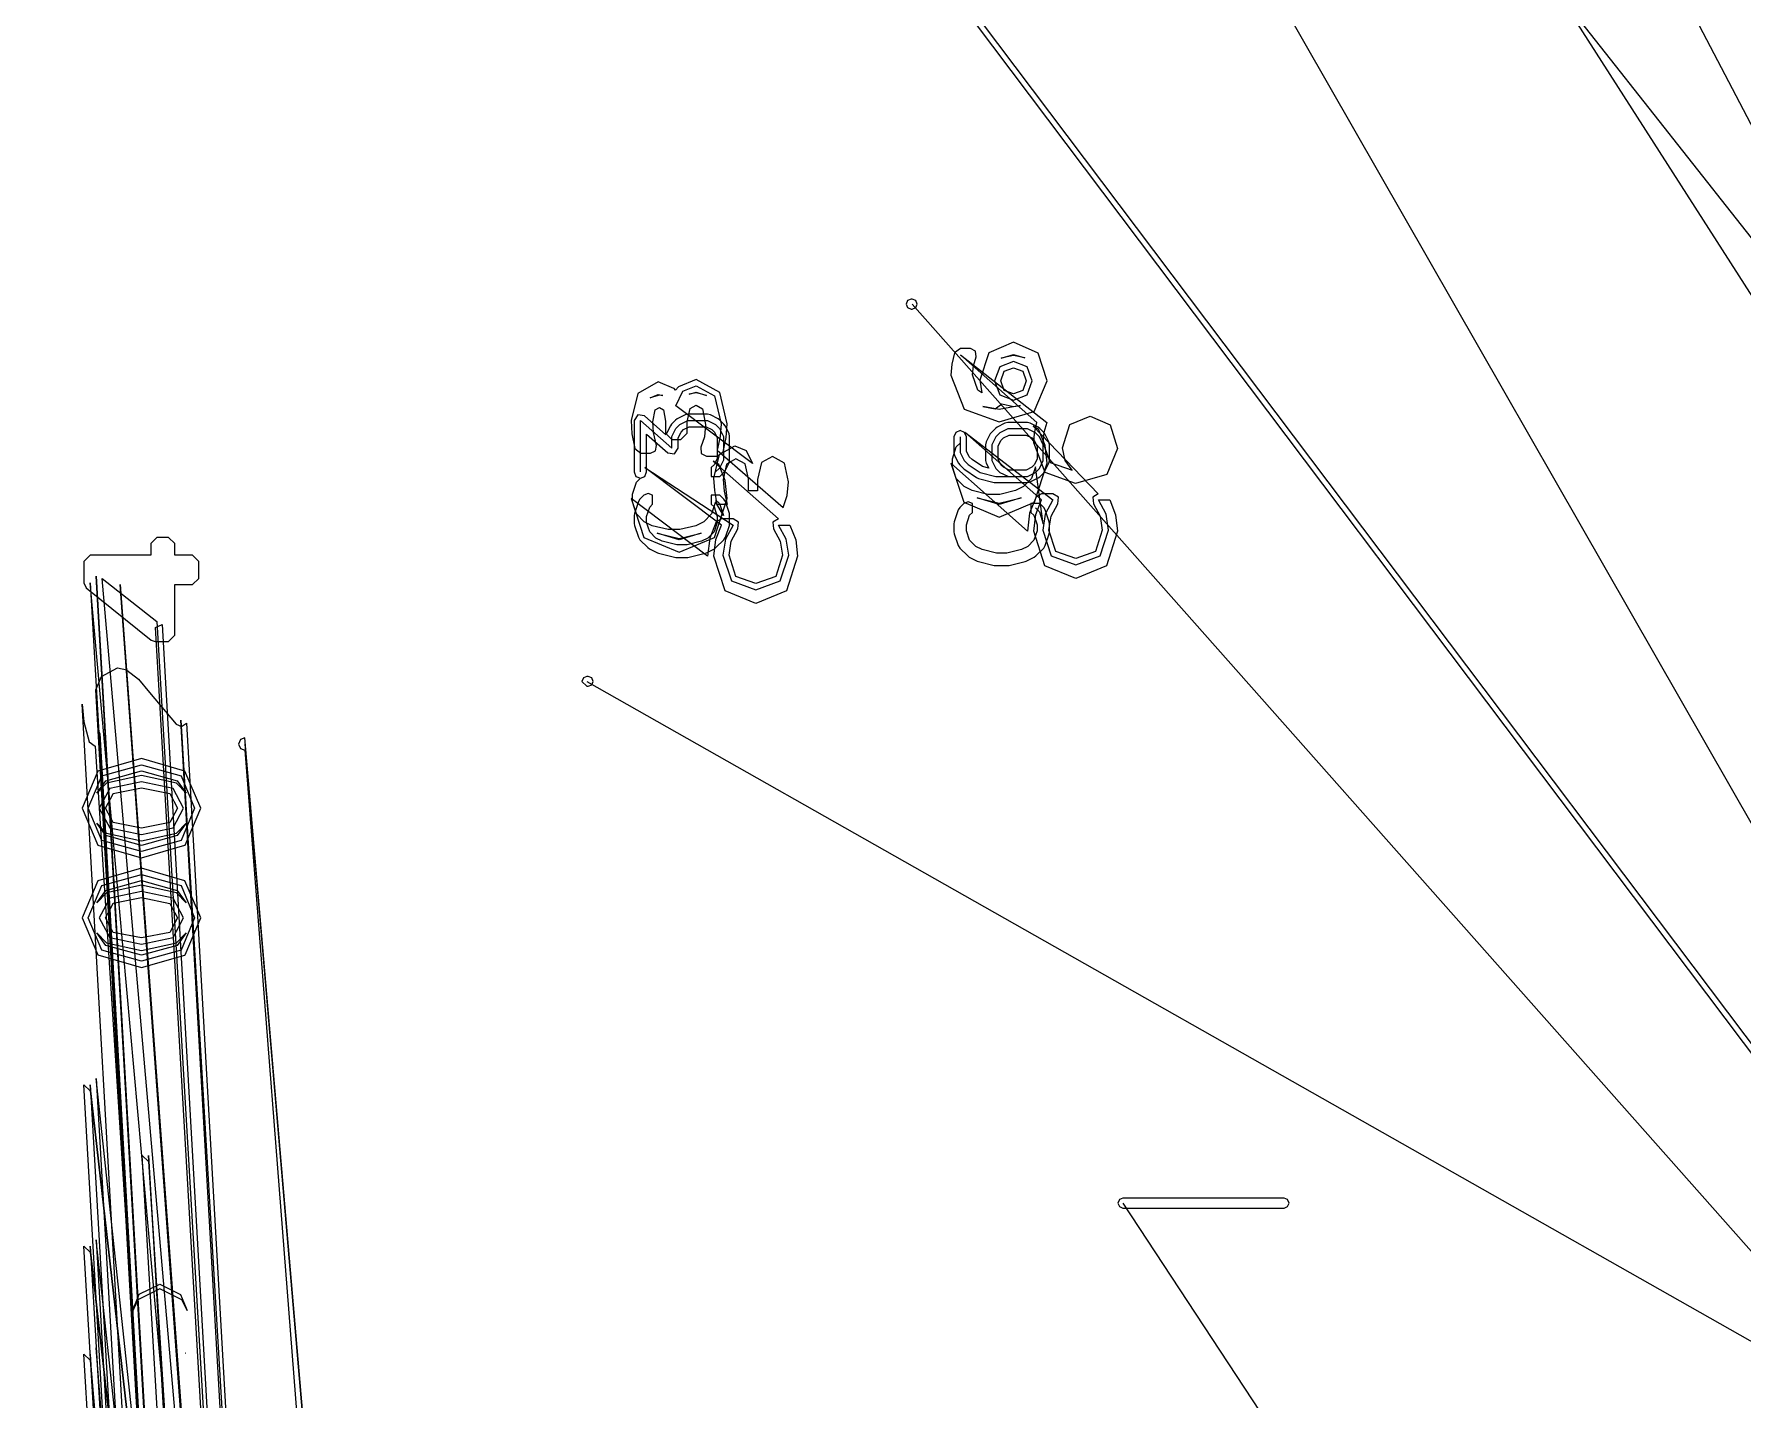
# Model space of a CAD drawing. Extents: x 0 to 334, y -361 to 120.
# Drawn here: x 77.51 to 98.07, y 21.83 to 38.27 of the extents above; entities that cross this region are included whole.
import ezdxf

# ---------------------------------------------------------------- set-up
doc = ezdxf.new("R2010")
doc.units = 0

msp = doc.modelspace()

# ---------------------------------------------------------------- linework, layer by layer
at = {"layer": 'Layer 1'}
for p, q in [((75.05, 81.3792), (138.215, -39.3749)), ((68.6, 80.4392), (134.095, -33.9949)), ((75.452423, 70.589328), (319.8, -310.813)), ((134.095, -21.5749), (66.480002, 68.19915)), ((66.480002, 68.07915), (134.095, -21.6949)), ((91.66, 44.0822), (183.61, -72.6649)), ((88.017574, 35.061626), (88, 35.0192)), ((88, 35.0192), (88.017574, 34.976774)), ((88.06, 35.0792), (88.017574, 35.061626)), ((88.017574, 34.976774), (88.06, 34.9592)), ((88.075, 35.0792), (88.06, 35.0792)), ((88.117426, 35.061626), (88.075, 35.0792)), ((88.075, 35.0192), (220.02, -113.935)), ((88.075, 34.9592), (88.117426, 34.976774)), ((88.135, 35.0192), (88.117426, 35.061626)), ((88.117426, 34.976774), (88.135, 35.0192)), ((88.06, 34.9592), (88.075, 34.9592)), ((89.293272, 34.561672), (88.995065, 34.432868)), ((89.59074, 34.428283), (89.293272, 34.561672)), ((88.582683, 34.431782), (88.55125, 34.295085)), ((88.6546, 34.4855), (88.582683, 34.431782)), ((88.774392, 34.485457), (88.6546, 34.4855)), ((88.6546, 34.410457), (89.6961, 33.5952)), ((89.576308, 33.5952), (88.6546, 34.410457)), ((88.836355, 34.452702), (88.774392, 34.485457)), ((88.812102, 34.274617), (88.844207, 34.383056)), ((88.844207, 34.383056), (88.836355, 34.452702)), ((88.995065, 34.432868), (88.887543, 34.104811)), ((89.143356, 34.368087), (89.293272, 34.411672)), ((89.293272, 34.40217), (89.143356, 34.368087)), ((89.143356, 34.368087), (89.143356, 34.368087)), ((89.293272, 34.411672), (89.429987, 34.374272)), ((89.429987, 34.374272), (89.293272, 34.40217)), ((89.699001, 34.095382), (89.59074, 34.428283)), ((88.55125, 34.295085), (88.540538, 34.162997)), ((88.540538, 34.162997), (88.540538, 34.162954)), ((88.540538, 34.162954), (88.700878, 33.754575)), ((88.801215, 34.16924), (88.812065, 34.274432)), ((88.865563, 33.983374), (88.801215, 34.16924)), ((88.812065, 34.274432), (88.812102, 34.274617)), ((89.127257, 34.264313), (89.06671, 34.095382)), ((89.293272, 34.32717), (89.127257, 34.264313)), ((89.14171, 34.095382), (89.180946, 34.211944)), ((89.180946, 34.211944), (89.181274, 34.212282)), ((89.181274, 34.212282), (89.293272, 34.25217)), ((89.459288, 34.264313), (89.293272, 34.32717)), ((89.293272, 34.25217), (89.405551, 34.211994)), ((89.405551, 34.211994), (89.405599, 34.211944)), ((89.405599, 34.211944), (89.444835, 34.095382)), ((89.519835, 34.095382), (89.459288, 34.264313)), ((89.512977, 34.316682), (89.513025, 34.316632)), ((89.513001, 34.316657), (89.512977, 34.316682)), ((89.512977, 34.316682), (89.512977, 34.316682)), ((89.513025, 34.316632), (89.513001, 34.316657)), ((84.771006, 33.943325), (84.690614, 33.616576)), ((85.017567, 34.082866), (84.771006, 33.943325)), ((84.918818, 33.89149), (85.017491, 33.932872)), ((85.017491, 33.932872), (85.073965, 33.920242)), ((85.207223, 34.005208), (85.017567, 34.082866)), ((85.207532, 34.004898), (85.207223, 34.005208)), ((85.227282, 33.982886), (85.207532, 34.004898)), ((85.261971, 34.023881), (85.227282, 33.982886)), ((85.231033, 33.793369), (85.315017, 33.970943)), ((85.472645, 34.110366), (85.261971, 34.023881)), ((85.315017, 33.970943), (85.472569, 34.035372)), ((85.390639, 33.937323), (85.472569, 33.960372)), ((85.472569, 33.952442), (85.390639, 33.937323)), ((85.390639, 33.937323), (85.390639, 33.937323)), ((85.472569, 34.035372), (85.695225, 33.915942)), ((85.472569, 33.960372), (85.597117, 33.917879)), ((85.597117, 33.917879), (85.472569, 33.952442)), ((85.757908, 33.957232), (85.472645, 34.110366)), ((85.849077, 33.576504), (85.757908, 33.957232)), ((88.912709, 33.950612), (88.865563, 33.983374)), ((88.887543, 34.104811), (88.912709, 33.950612)), ((89.06671, 34.095382), (89.127257, 33.925666)), ((89.06671, 34.095382), (89.06671, 34.095382)), ((89.181111, 33.977866), (89.14171, 34.095382)), ((89.14171, 34.095382), (89.14171, 34.095382)), ((89.293272, 33.938594), (89.181111, 33.977866)), ((89.405573, 33.978011), (89.293272, 33.938594)), ((89.444835, 34.095382), (89.405573, 33.978011)), ((89.459288, 33.925666), (89.519835, 34.095382)), ((89.543167, 33.726668), (89.699001, 34.095382)), ((85.031163, 33.924941), (84.918818, 33.89149)), ((84.918818, 33.89149), (84.918818, 33.89149)), ((84.951223, 33.602475), (84.979924, 33.745379)), ((84.979924, 33.745379), (84.980434, 33.746194)), ((84.980434, 33.746194), (85.031171, 33.774977)), ((85.073965, 33.920242), (85.031163, 33.924941)), ((85.031171, 33.774977), (85.079509, 33.748219)), ((85.079509, 33.748219), (85.106561, 33.60876)), ((86.152828, 33.100605), (85.231033, 33.793369)), ((85.3647, 33.6024), (85.400678, 33.762349)), ((85.400678, 33.762349), (85.401143, 33.763047)), ((85.401143, 33.763047), (85.472643, 33.802403)), ((85.472643, 33.802403), (85.550868, 33.759244)), ((85.550868, 33.759244), (85.551048, 33.758956)), ((85.551048, 33.758956), (85.588398, 33.571756)), ((85.695225, 33.915942), (85.774001, 33.57651)), ((88.700878, 33.754575), (89.120095, 33.601592)), ((88.923692, 33.785314), (89.074768, 33.759686)), ((89.120095, 33.751592), (88.923692, 33.785314)), ((88.923692, 33.785314), (88.923692, 33.785314)), ((89.074768, 33.759686), (89.152815, 33.817755)), ((89.377532, 33.79841), (89.120095, 33.751592)), ((89.120095, 33.601592), (89.543025, 33.726549)), ((89.127257, 33.925666), (89.293272, 33.863594)), ((89.152815, 33.817755), (89.293272, 33.788594)), ((89.293272, 33.863594), (89.459288, 33.925666)), ((89.293272, 33.788594), (89.377532, 33.79841)), ((89.543025, 33.726549), (89.543167, 33.726668)), ((84.690538, 33.616582), (84.701593, 33.457533)), ((84.690614, 33.616576), (84.690538, 33.616582)), ((84.771384, 33.686188), (84.727371, 33.6179)), ((84.727371, 33.6179), (84.7274, 32.9989)), ((84.851759, 33.674343), (84.771384, 33.686188)), ((84.802371, 32.998852), (84.8024, 33.6179)), ((84.8024, 33.6179), (85.183353, 33.284566)), ((85.111051, 33.447462), (84.851759, 33.674343)), ((84.962034, 33.474248), (84.951223, 33.602475)), ((85.106561, 33.60876), (85.1066, 33.4657)), ((85.163861, 33.556203), (85.116242, 33.460965)), ((85.17791, 33.575695), (85.163861, 33.556203)), ((85.225529, 33.623314), (85.17791, 33.575695)), ((85.1833, 33.4274), (85.230919, 33.522638)), ((85.245021, 33.637363), (85.225529, 33.623314)), ((85.230919, 33.522638), (85.278538, 33.570257)), ((85.340259, 33.684982), (85.245021, 33.637363)), ((85.278538, 33.570257), (85.373776, 33.617876)), ((85.322965, 33.508623), (85.391481, 33.542881)), ((85.3738, 33.6929), (85.340259, 33.684982)), ((85.3647, 33.4657), (85.3647, 33.6024)), ((85.373776, 33.617876), (85.6119, 33.6179)), ((85.611924, 33.692876), (85.3738, 33.6929)), ((85.391481, 33.542881), (85.5942, 33.5429)), ((85.588398, 33.571756), (85.573681, 33.422753)), ((85.5942, 33.5429), (85.662716, 33.508642)), ((85.6119, 33.6179), (85.707138, 33.570281)), ((85.645465, 33.684958), (85.611924, 33.692876)), ((85.740703, 33.637339), (85.645465, 33.684958)), ((85.707138, 33.570281), (85.754757, 33.522662)), ((85.760195, 33.62329), (85.740703, 33.637339)), ((85.754757, 33.522662), (85.802376, 33.427424)), ((85.807814, 33.575671), (85.760195, 33.62329)), ((85.774001, 33.57651), (85.761631, 33.424079)), ((85.821863, 33.556179), (85.807814, 33.575671)), ((85.869482, 33.460941), (85.821863, 33.556179)), ((85.835833, 33.412655), (85.849077, 33.576504)), ((89.075529, 33.523314), (89.02791, 33.475695)), ((89.095021, 33.537363), (89.075529, 33.523314)), ((89.190259, 33.584982), (89.095021, 33.537363)), ((89.2238, 33.5929), (89.190259, 33.584982)), ((89.461924, 33.592876), (89.2238, 33.5929)), ((89.495465, 33.584958), (89.461924, 33.592876)), ((89.590703, 33.537339), (89.495465, 33.584958)), ((89.59561, 33.5138), (89.530251, 33.552015)), ((89.530251, 33.552015), (90.3146, 32.7367)), ((89.547012, 33.467913), (89.576308, 33.5952)), ((89.610195, 33.52329), (89.590703, 33.537339)), ((89.657814, 33.475671), (89.610195, 33.52329)), ((89.6961, 33.5952), (89.660293, 33.474199)), ((89.884251, 33.289554), (89.973444, 33.568485)), ((89.973444, 33.568485), (90.21498, 33.671415)), ((90.21498, 33.671415), (90.455214, 33.564557)), ((90.455214, 33.564557), (90.545709, 33.280125)), ((84.701593, 33.457533), (84.701605, 33.457438)), ((84.701605, 33.457438), (84.734123, 33.281513)), ((84.8774, 32.9989), (84.8774, 33.4526)), ((84.8774, 33.4526), (85.133965, 33.228106)), ((84.996693, 33.318367), (84.962034, 33.474248)), ((84.984072, 33.252975), (84.996693, 33.318367)), ((85.1066, 33.4657), (85.1816, 33.3907)), ((85.116242, 33.460965), (85.111051, 33.447462)), ((85.1816, 33.3907), (85.2897, 33.3907)), ((85.183353, 33.284566), (85.1833, 33.4274)), ((85.2583, 33.4097), (85.292558, 33.478216)), ((85.258353, 33.284549), (85.2583, 33.4097)), ((85.2897, 33.3907), (85.3647, 33.4657)), ((85.292558, 33.478216), (85.322965, 33.508623)), ((85.5736, 33.4228), (85.531338, 33.295652)), ((85.573681, 33.422753), (85.5736, 33.4228)), ((85.662716, 33.508642), (85.693123, 33.478235)), ((85.693123, 33.478235), (85.727381, 33.409719)), ((85.761631, 33.424079), (85.725824, 33.263006)), ((85.727381, 33.409719), (85.7274, 33.1594)), ((85.755692, 33.209821), (85.939286, 33.315108)), ((85.797947, 33.242162), (85.835833, 33.412655)), ((85.802376, 33.427424), (85.8024, 33.1417)), ((85.8774, 33.4274), (85.869482, 33.460941)), ((85.8774, 33.141695), (85.8774, 33.4274)), ((85.939286, 33.315108), (86.076005, 33.259321)), ((88.599367, 33.475733), (88.5774, 33.4227)), ((88.5774, 33.4227), (88.5774, 33.2322)), ((88.6524, 33.4977), (88.599367, 33.475733)), ((88.60512, 33.300057), (88.652739, 33.347676)), ((88.652371, 33.422662), (88.6524, 33.2322)), ((88.705433, 33.475733), (88.6524, 33.4977)), ((88.7274, 33.4227), (88.705433, 33.475733)), ((88.707986, 33.477015), (89.7684, 32.6617)), ((89.629735, 32.6617), (88.707986, 33.477015)), ((88.727347, 33.249943), (88.7274, 33.4227)), ((88.958324, 33.327424), (88.9583, 33.137)), ((88.966242, 33.360965), (88.958324, 33.327424)), ((89.013861, 33.456203), (88.966242, 33.360965)), ((89.02791, 33.475695), (89.013861, 33.456203)), ((89.033324, 33.327424), (89.0333, 33.137)), ((89.080943, 33.422662), (89.033324, 33.327424)), ((89.128562, 33.470281), (89.080943, 33.422662)), ((89.1083, 33.3097), (89.142558, 33.378216)), ((89.2238, 33.5179), (89.128562, 33.470281)), ((89.142558, 33.378216), (89.172965, 33.408623)), ((89.172965, 33.408623), (89.241505, 33.4429)), ((89.461924, 33.517876), (89.2238, 33.5179)), ((89.241505, 33.4429), (89.4442, 33.4429)), ((89.4442, 33.4429), (89.512716, 33.408642)), ((89.557162, 33.470257), (89.461924, 33.517876)), ((89.512716, 33.408642), (89.543123, 33.378235)), ((89.537246, 33.347697), (89.547012, 33.467913)), ((89.674616, 32.993336), (89.537246, 33.347697)), ((89.543123, 33.378235), (89.577381, 33.309719)), ((89.604781, 33.422638), (89.557162, 33.470257)), ((89.673295, 33.318535), (89.59561, 33.5138)), ((89.6524, 33.3274), (89.604781, 33.422638)), ((89.660293, 33.474199), (89.647923, 33.353983)), ((89.647923, 33.353983), (89.735814, 33.113552)), ((89.652376, 33.136976), (89.6524, 33.3274)), ((89.671863, 33.456179), (89.657814, 33.475671)), ((89.719482, 33.360941), (89.671863, 33.456179)), ((89.699001, 33.103797), (89.673295, 33.318535)), ((89.7274, 33.3274), (89.719482, 33.360941)), ((89.727376, 33.136976), (89.7274, 33.3274)), ((84.734123, 33.281513), (84.807205, 33.223364)), ((84.807205, 33.223364), (84.9244, 33.2234)), ((84.9244, 33.2234), (84.984072, 33.252975)), ((85.133965, 33.228106), (85.21434, 33.216261)), ((85.21434, 33.216261), (85.258353, 33.284549)), ((85.531338, 33.295652), (85.535337, 33.223161)), ((85.535337, 33.223161), (85.598864, 33.188014)), ((85.598864, 33.188014), (85.7259, 33.188)), ((85.74561, 33.090002), (85.680251, 33.128217)), ((85.680251, 33.128217), (86.4646, 32.4355)), ((85.687333, 32.923818), (85.755692, 33.209821)), ((85.7274, 33.1594), (85.693142, 33.090884)), ((85.725824, 33.263006), (86.5206, 32.5703)), ((85.7259, 33.188), (85.797947, 33.242162)), ((85.8024, 33.1417), (85.754781, 33.046462)), ((85.95291, 33.157217), (85.838327, 33.092788)), ((85.869482, 33.108154), (85.8774, 33.141695)), ((86.064889, 33.095145), (85.95291, 33.157217)), ((86.076005, 33.259321), (86.152828, 33.100605)), ((86.260183, 33.111663), (86.211355, 32.909733)), ((86.394298, 33.184736), (86.260183, 33.111663)), ((86.536225, 33.106163), (86.394298, 33.184736)), ((88.5575, 33.1572), (88.60512, 33.300057)), ((88.557528, 33.061934), (88.5575, 33.1572)), ((88.5774, 33.2322), (88.585318, 33.198658)), ((88.585318, 33.198658), (88.632938, 33.10342)), ((88.6524, 33.2322), (88.70002, 33.136962)), ((88.70002, 33.136962), (88.747639, 33.089343)), ((88.761606, 33.181427), (88.727347, 33.249943)), ((88.795368, 33.147665), (88.761606, 33.181427)), ((88.921236, 33.063753), (88.795368, 33.147665)), ((88.9583, 33.137), (88.966218, 33.103459)), ((89.0333, 33.137), (89.080919, 33.041762)), ((89.108319, 33.154681), (89.1083, 33.3097)), ((89.142577, 33.086165), (89.108319, 33.154681)), ((89.5774, 33.1547), (89.543142, 33.086184)), ((89.577381, 33.309719), (89.5774, 33.1547)), ((89.604757, 33.041738), (89.652376, 33.136976)), ((89.719458, 33.103435), (89.727376, 33.136976)), ((89.735814, 33.113552), (90.001439, 33.019265)), ((89.91485, 33.135552), (89.884251, 33.289554)), ((90.001439, 33.019265), (89.91485, 33.135552)), ((90.545709, 33.280125), (90.416803, 32.968979)), ((84.7274, 32.9989), (84.749367, 32.945867)), ((84.749367, 32.945867), (84.8024, 32.9239)), ((84.75512, 32.876257), (84.802739, 32.923876)), ((84.8024, 32.9239), (84.855433, 32.945867)), ((84.855433, 32.945867), (84.8774, 32.9989)), ((84.857986, 33.053217), (85.9184, 32.3605)), ((85.779735, 32.3605), (84.857986, 33.053217)), ((85.693142, 33.090884), (85.654129, 33.051871)), ((85.654129, 33.051871), (85.654129, 32.945805)), ((85.654129, 32.945805), (85.760195, 32.945805)), ((85.69775, 32.77453), (85.687333, 32.923818)), ((85.754781, 33.046462), (85.707162, 32.998843)), ((85.823295, 32.894737), (85.74561, 33.090002)), ((85.760195, 32.945805), (85.807814, 32.993424)), ((85.838327, 33.092788), (85.797962, 32.909715)), ((85.797962, 32.909715), (85.809681, 32.769856)), ((85.807814, 32.993424), (85.821863, 33.012916)), ((85.821863, 33.012916), (85.869482, 33.108154)), ((86.1033, 32.916), (86.064889, 33.095145)), ((86.1033, 32.773), (86.1033, 32.916)), ((86.211355, 32.909733), (86.2114, 32.773)), ((86.585053, 32.879089), (86.536225, 33.106163)), ((88.540538, 33.103797), (88.694695, 32.634624)), ((89.462252, 32.288482), (88.540538, 33.103797)), ((88.605148, 32.919076), (88.557528, 33.061934)), ((88.700386, 32.823838), (88.605148, 32.919076)), ((88.632938, 33.10342), (88.646987, 33.083929)), ((88.646987, 33.083929), (88.694606, 33.03631)), ((88.694606, 33.03631), (88.706036, 33.026939)), ((88.706036, 33.026939), (88.848893, 32.931701)), ((88.747639, 33.089343), (88.890496, 32.994105)), ((88.848893, 32.931701), (88.872306, 32.921344)), ((88.872306, 32.921344), (89.062782, 32.873725)), ((88.890496, 32.994105), (89.080972, 32.946486)), ((88.995333, 33.045229), (88.921236, 33.063753)), ((88.966218, 33.103459), (88.995333, 33.045229)), ((89.080919, 33.041762), (89.128538, 32.994143)), ((89.080972, 32.946486), (89.4619, 32.9465)), ((89.128538, 32.994143), (89.223776, 32.946524)), ((89.172984, 33.055758), (89.142577, 33.086165)), ((89.2415, 33.0215), (89.172984, 33.055758)), ((89.444219, 33.021519), (89.2415, 33.0215)), ((89.509881, 32.919142), (89.414643, 32.823904)), ((89.512735, 33.055777), (89.444219, 33.021519)), ((89.4619, 32.9465), (89.557138, 32.994119)), ((89.495441, 32.879418), (89.590679, 32.927037)), ((89.5575, 33.062), (89.509881, 32.919142)), ((89.543142, 33.086184), (89.512735, 33.055777)), ((89.545551, 32.634687), (89.699001, 33.103797)), ((89.557138, 32.994119), (89.604757, 33.041738)), ((89.652347, 32.375096), (89.5575, 33.062)), ((89.590679, 32.927037), (89.610171, 32.941086)), ((89.610171, 32.941086), (89.65779, 32.988705)), ((89.65779, 32.988705), (89.671839, 33.008197)), ((89.671839, 33.008197), (89.719458, 33.103435)), ((90.041803, 32.861335), (89.674616, 32.993336)), ((90.416803, 32.968979), (90.041803, 32.861335)), ((84.7075, 32.7334), (84.75512, 32.876257)), ((84.707528, 32.638134), (84.7075, 32.7334)), ((84.844606, 32.718543), (84.796987, 32.670924)), ((84.897254, 32.740509), (84.844606, 32.718543)), ((84.950672, 32.71858), (84.897254, 32.740546)), ((84.897254, 32.740546), (84.897254, 32.740509)), ((84.950672, 32.612514), (84.950672, 32.71858)), ((85.760195, 32.718609), (85.654129, 32.718609)), ((85.654129, 32.718609), (85.654129, 32.612543)), ((85.729, 32.6056), (85.69775, 32.77453)), ((85.807814, 32.67099), (85.760195, 32.718609)), ((85.809681, 32.769856), (85.846139, 32.60564)), ((85.849001, 32.679999), (85.823295, 32.894737)), ((86.2114, 32.773), (86.1033, 32.773)), ((86.5206, 32.5703), (86.568777, 32.714873)), ((86.568777, 32.714873), (86.585053, 32.879089)), ((88.795624, 32.776219), (88.700386, 32.823838)), ((88.771461, 32.753553), (88.771537, 32.753474)), ((88.771626, 32.75338), (88.771461, 32.753553)), ((88.771537, 32.753474), (88.771626, 32.75338)), ((88.9861, 32.7286), (88.795624, 32.776219)), ((89.128929, 32.728666), (88.9861, 32.7286)), ((89.062782, 32.873725), (89.080972, 32.871486)), ((89.080972, 32.871486), (89.4619, 32.8715)), ((89.319405, 32.776285), (89.128929, 32.728666)), ((89.414643, 32.823904), (89.319405, 32.776285)), ((89.4619, 32.8715), (89.495441, 32.879418)), ((89.564421, 32.698627), (89.487898, 32.504554)), ((89.6297, 32.7367), (89.564421, 32.698627)), ((89.768377, 32.7367), (89.6297, 32.7367)), ((89.835679, 32.694775), (89.768377, 32.7367)), ((90.3146, 32.7367), (90.247298, 32.694775)), ((84.690538, 32.679999), (84.844695, 32.210826)), ((85.612252, 31.987282), (84.690538, 32.679999)), ((84.755148, 32.495276), (84.707528, 32.638134)), ((84.731249, 32.498752), (84.7274, 32.475034)), ((84.778869, 32.641609), (84.731249, 32.498752)), ((84.850386, 32.400038), (84.755148, 32.495276)), ((84.796987, 32.670924), (84.778869, 32.641609)), ((84.8774, 32.4629), (84.915572, 32.577414)), ((84.915572, 32.577414), (84.950672, 32.612514)), ((85.659881, 32.495342), (85.564643, 32.400104)), ((85.654129, 32.612543), (85.689229, 32.577443)), ((85.7075, 32.6382), (85.659881, 32.495342)), ((85.689229, 32.577443), (85.7274, 32.462929)), ((85.695551, 32.210889), (85.849001, 32.679999)), ((85.707162, 32.66551), (85.754781, 32.617891)), ((85.8024, 32.475034), (85.7075, 32.6382)), ((85.846139, 32.60564), (85.729, 32.6056)), ((85.754781, 32.617891), (85.8024, 32.475034)), ((85.825932, 32.641674), (85.807814, 32.67099)), ((85.873551, 32.498817), (85.825932, 32.641674)), ((85.8774, 32.4751), (85.873551, 32.498817)), ((88.628816, 32.541671), (88.581196, 32.398814)), ((88.646934, 32.570986), (88.628816, 32.541671)), ((88.694553, 32.618605), (88.646934, 32.570986)), ((88.747201, 32.640571), (88.694553, 32.618605)), ((88.694695, 32.634624), (89.120095, 32.456005)), ((88.747254, 32.640546), (88.747201, 32.640571)), ((88.800672, 32.61858), (88.747254, 32.640546)), ((88.765572, 32.477414), (88.800672, 32.512514)), ((88.800672, 32.512514), (88.800672, 32.61858)), ((88.856033, 32.686959), (89.120095, 32.623364)), ((89.120095, 32.606005), (88.856033, 32.686959)), ((88.856033, 32.686959), (88.856033, 32.686959)), ((89.120095, 32.623364), (89.38412, 32.687098)), ((89.38412, 32.687098), (89.120095, 32.606005)), ((89.120095, 32.456005), (89.545433, 32.634553)), ((89.487898, 32.504554), (89.462252, 32.288482)), ((89.610195, 32.618609), (89.504129, 32.618609)), ((89.504129, 32.618609), (89.504129, 32.512543)), ((89.504129, 32.512543), (89.539229, 32.477443)), ((89.545433, 32.634553), (89.545551, 32.634687)), ((89.557109, 32.565572), (89.604728, 32.517953)), ((89.560724, 32.486484), (89.629735, 32.6617)), ((89.604728, 32.517953), (89.652347, 32.375096)), ((89.657814, 32.57099), (89.610195, 32.618609)), ((89.675932, 32.541674), (89.657814, 32.57099)), ((89.723551, 32.398817), (89.675932, 32.541674)), ((89.7684, 32.6617), (89.675952, 32.490413)), ((89.747029, 32.466543), (89.827752, 32.615879)), ((89.827752, 32.615879), (89.835679, 32.694775)), ((90.247298, 32.694775), (90.255225, 32.615879)), ((90.255225, 32.615879), (90.335948, 32.466543)), ((90.407071, 32.490413), (90.314623, 32.6617)), ((90.314623, 32.6617), (90.452, 32.6617)), ((90.452, 32.6617), (90.522313, 32.484912)), ((84.7274, 32.475034), (84.7274, 32.3798)), ((84.7274, 32.3798), (84.731249, 32.356083)), ((84.731249, 32.356083), (84.778869, 32.213225)), ((84.945624, 32.352419), (84.850386, 32.400038)), ((84.877395, 32.392005), (84.8774, 32.4629)), ((84.915567, 32.27749), (84.877395, 32.392005)), ((84.921461, 32.329755), (84.921537, 32.329676)), ((84.921626, 32.329582), (84.921461, 32.329755)), ((84.921537, 32.329676), (84.921626, 32.329582)), ((85.1361, 32.3048), (84.945624, 32.352419)), ((85.278929, 32.304866), (85.1361, 32.3048)), ((85.469405, 32.352485), (85.278929, 32.304866)), ((85.564643, 32.400104), (85.469405, 32.352485)), ((85.714421, 32.397427), (85.637898, 32.203354)), ((85.7274, 32.392), (85.689229, 32.277485)), ((85.710724, 32.185284), (85.779735, 32.3605)), ((85.7797, 32.4355), (85.714421, 32.397427)), ((85.7274, 32.462929), (85.7274, 32.392)), ((85.918377, 32.4355), (85.7797, 32.4355)), ((85.825903, 32.213259), (85.873522, 32.356117)), ((85.9184, 32.3605), (85.825952, 32.189213)), ((85.873522, 32.356117), (85.877371, 32.379834)), ((85.877371, 32.379834), (85.8774, 32.4751)), ((85.897029, 32.165343), (85.977752, 32.314679)), ((85.985679, 32.393575), (85.918377, 32.4355)), ((85.977752, 32.314679), (85.985679, 32.393575)), ((86.4646, 32.4355), (86.397298, 32.393575)), ((86.397298, 32.393575), (86.405225, 32.314679)), ((86.405225, 32.314679), (86.485948, 32.165343)), ((86.557071, 32.189213), (86.464623, 32.3605)), ((86.464623, 32.3605), (86.602, 32.3605)), ((86.602, 32.3605), (86.672313, 32.183712)), ((88.581196, 32.398814), (88.577347, 32.375096)), ((88.577347, 32.375096), (88.5774, 32.2798)), ((88.727395, 32.292005), (88.7274, 32.3629)), ((88.765567, 32.17749), (88.727395, 32.292005)), ((88.7274, 32.3629), (88.765572, 32.477414)), ((89.537287, 32.288482), (89.560724, 32.486484)), ((89.672704, 31.868906), (89.537287, 32.288482)), ((89.539229, 32.477443), (89.5774, 32.362929)), ((89.5774, 32.292), (89.539229, 32.177485)), ((89.5774, 32.362929), (89.5774, 32.292)), ((89.675952, 32.490413), (89.645353, 32.29791)), ((89.645353, 32.29791), (89.747566, 31.989907)), ((89.72033, 32.29791), (89.746966, 32.466357)), ((89.801741, 32.041749), (89.72033, 32.29791)), ((89.7274, 32.3751), (89.723551, 32.398817)), ((89.727371, 32.279834), (89.7274, 32.3751)), ((89.746966, 32.466357), (89.747029, 32.466543)), ((90.362647, 32.29791), (90.281804, 32.041662)), ((90.335948, 32.466543), (90.336011, 32.466357)), ((90.336011, 32.466357), (90.362647, 32.29791)), ((90.336108, 31.989907), (90.43767, 32.29791)), ((90.43767, 32.29791), (90.407071, 32.490413)), ((90.54575, 32.288482), (90.410985, 31.868906)), ((90.522313, 32.484912), (90.54575, 32.288482)), ((78.9844, 32.2122), (78.9094, 32.1372)), ((78.9094, 32.1372), (78.9094, 31.9964)), ((79.1233, 32.2122), (78.9844, 32.2122)), ((79.1983, 32.1372), (79.1233, 32.2122)), ((79.1983, 31.9964), (79.1983, 32.1372)), ((84.778869, 32.213225), (84.796987, 32.183909)), ((84.796987, 32.183909), (84.892225, 32.088671)), ((84.844695, 32.210826), (85.270095, 32.032207)), ((84.892225, 32.088671), (84.911717, 32.074622)), ((84.98968, 32.203377), (84.915567, 32.27749)), ((85.066668, 32.164883), (84.98968, 32.203377)), ((85.006033, 32.263161), (85.270095, 32.199566)), ((85.270095, 32.182207), (85.006033, 32.263161)), ((85.006033, 32.263161), (85.006033, 32.263161)), ((85.2402, 32.1215), (85.066668, 32.164883)), ((85.364596, 32.121495), (85.2402, 32.1215)), ((85.270095, 32.199566), (85.53412, 32.2633)), ((85.53412, 32.2633), (85.270095, 32.182207)), ((85.270095, 32.032207), (85.695433, 32.210755)), ((85.538128, 32.164878), (85.364596, 32.121495)), ((85.615116, 32.203372), (85.538128, 32.164878)), ((85.637898, 32.203354), (85.612252, 31.987282)), ((85.689229, 32.277485), (85.615116, 32.203372)), ((85.687287, 31.987282), (85.710724, 32.185284)), ((85.693055, 32.074656), (85.712547, 32.088705)), ((85.695433, 32.210755), (85.695551, 32.210889)), ((85.712547, 32.088705), (85.807785, 32.183943)), ((85.825952, 32.189213), (85.795353, 31.99671)), ((85.807785, 32.183943), (85.825903, 32.213259)), ((85.87033, 31.99671), (85.896966, 32.165157)), ((85.896966, 32.165157), (85.897029, 32.165343)), ((86.485948, 32.165343), (86.486011, 32.165157)), ((86.486011, 32.165157), (86.512647, 31.99671)), ((86.58767, 31.99671), (86.557071, 32.189213)), ((86.672313, 32.183712), (86.69575, 31.987282)), ((88.5774, 32.2798), (88.581249, 32.256083)), ((88.581249, 32.256083), (88.628869, 32.113225)), ((88.628869, 32.113225), (88.646987, 32.083909)), ((88.646987, 32.083909), (88.742225, 31.988671)), ((88.83968, 32.103377), (88.765567, 32.17749)), ((88.916668, 32.064883), (88.83968, 32.103377)), ((89.465116, 32.103372), (89.388128, 32.064878)), ((89.539229, 32.177485), (89.465116, 32.103372)), ((89.562547, 31.988705), (89.657785, 32.083943)), ((89.657785, 32.083943), (89.675903, 32.113259)), ((89.675903, 32.113259), (89.723522, 32.256117)), ((89.723522, 32.256117), (89.727371, 32.279834)), ((78.1049, 31.9214), (78.10489, 31.66413)), ((78.1799, 31.9964), (78.1049, 31.9214)), ((78.9094, 31.9964), (78.1799, 31.9964)), ((79.4143, 31.9964), (79.1983, 31.9964)), ((79.4893, 31.9214), (79.4143, 31.9964)), ((79.4893, 31.7178), (79.4893, 31.9214)), ((84.911717, 32.074622), (85.006955, 32.027003)), ((85.006955, 32.027003), (85.022306, 32.021324)), ((85.022306, 32.021324), (85.212782, 31.973705)), ((85.212782, 31.973705), (85.230972, 31.971466)), ((85.230972, 31.971466), (85.3738, 31.9715)), ((85.3738, 31.9715), (85.39199, 31.973739)), ((85.39199, 31.973739), (85.582466, 32.021358)), ((85.582466, 32.021358), (85.597817, 32.027037)), ((85.597817, 32.027037), (85.693055, 32.074656)), ((85.822704, 31.567706), (85.687287, 31.987282)), ((85.795353, 31.99671), (85.897566, 31.688707)), ((85.951741, 31.740549), (85.87033, 31.99671)), ((86.512647, 31.99671), (86.431804, 31.740462)), ((86.486108, 31.688707), (86.58767, 31.99671)), ((86.69575, 31.987282), (86.560985, 31.567706)), ((88.742225, 31.988671), (88.761717, 31.974622)), ((88.761717, 31.974622), (88.856955, 31.927003)), ((88.856955, 31.927003), (88.872306, 31.921324)), ((88.872306, 31.921324), (89.062782, 31.873705)), ((89.0902, 32.0215), (88.916668, 32.064883)), ((89.214596, 32.021495), (89.0902, 32.0215)), ((89.388128, 32.064878), (89.214596, 32.021495)), ((89.24199, 31.873739), (89.432466, 31.921358)), ((89.432466, 31.921358), (89.447817, 31.927037)), ((89.447817, 31.927037), (89.543055, 31.974656)), ((89.543055, 31.974656), (89.562547, 31.988705)), ((89.747566, 31.989907), (90.041837, 31.883049)), ((89.801906, 32.041576), (89.801741, 32.041749)), ((90.041814, 31.958049), (89.801906, 32.041576)), ((90.281804, 32.041662), (90.041814, 31.958049)), ((90.041837, 31.883049), (90.336108, 31.989907)), ((78.25489, 31.743312), (79.5039, 10.0229)), ((79.50388, 9.919715), (78.25489, 31.743312)), ((78.32541, 31.717827), (78.984388, 31.201121)), ((80.2334, 9.89423), (78.32541, 31.717827)), ((79.4143, 31.6428), (79.4893, 31.7178)), ((85.897566, 31.688707), (86.191837, 31.581849)), ((85.951906, 31.740376), (85.951741, 31.740549)), ((86.191814, 31.656849), (85.951906, 31.740376)), ((86.431804, 31.740462), (86.191814, 31.656849)), ((86.191837, 31.581849), (86.486108, 31.688707)), ((89.062782, 31.873705), (89.080972, 31.871466)), ((89.080972, 31.871466), (89.2238, 31.8715)), ((89.2238, 31.8715), (89.24199, 31.873739)), ((90.041844, 31.71569), (89.672704, 31.868906)), ((90.410985, 31.868906), (90.041844, 31.71569)), ((78.10489, 31.66413), (78.132882, 31.60569)), ((78.132882, 31.60569), (78.915056, 30.976524)), ((78.17989, 31.66413), (79.4289, 10.0979)), ((80.211, 9.21137), (78.17989, 31.66413)), ((78.542609, 31.642827), (80.1584, 9.81923)), ((80.1584, 9.53164), (78.542609, 31.642827)), ((79.1983, 31.0349), (79.1983, 31.6428)), ((79.1983, 31.6428), (79.4143, 31.6428)), ((86.191844, 31.41449), (85.822704, 31.567706)), ((86.560985, 31.567706), (86.191844, 31.41449)), ((78.96533, 31.128589), (79.048294, 31.16188)), ((80.2374, 9.28637), (78.96533, 31.128589)), ((78.984388, 31.201121), (80.2334, 9.89423)), ((79.048294, 31.16188), (80.2973, 9.28637)), ((78.915056, 30.976524), (78.962064, 30.959964)), ((78.962064, 30.959964), (79.1233, 30.9599)), ((79.1233, 30.9599), (79.1983, 31.0349)), ((78.315324, 30.53561), (78.509792, 30.64285)), ((78.509792, 30.64285), (78.620057, 30.615759)), ((78.2493, 30.375002), (78.315324, 30.53561)), ((78.620057, 30.615759), (78.620514, 30.615525)), ((78.620514, 30.615525), (78.761113, 30.503451)), ((78.761113, 30.503451), (78.896468, 30.346297)), ((84.117574, 30.521626), (84.1, 30.4792)), ((84.1, 30.4792), (84.16, 30.4192)), ((84.16, 30.5392), (84.117574, 30.521626)), ((84.175, 30.5392), (84.16, 30.5392)), ((84.16, 30.4792), (106.395, 17.8742)), ((84.217426, 30.521626), (84.175, 30.5392)), ((84.175, 30.4192), (84.217426, 30.436774)), ((84.235, 30.4792), (84.217426, 30.521626)), ((84.217426, 30.436774), (84.235, 30.4792)), ((79.498245, 8.551402), (78.2493, 30.375002)), ((78.896468, 30.346297), (79.216145, 29.963689)), ((84.16, 30.4192), (84.175, 30.4192)), ((78.082565, 30.20317), (78.104588, 29.992443)), ((79.331535, 8.379568), (78.082565, 30.20317)), ((78.104588, 29.992443), (78.168152, 29.752261)), ((78.289855, 29.866054), (78.295573, 29.850621)), ((79.538815, 8.042453), (78.289855, 29.866054)), ((78.295573, 29.850621), (79.5434, 8.02702)), ((79.216145, 29.963689), (79.280794, 29.937029)), ((79.273776, 30.011685), (80.5227, 8.90236)), ((80.522755, 8.188084), (79.273776, 30.011685)), ((79.280794, 29.937029), (79.339336, 29.975278)), ((79.339336, 29.975278), (80.5883, 8.01689)), ((78.168152, 29.752261), (78.239421, 29.700621)), ((78.239421, 29.700621), (79.6571, 7.87702)), ((79.98955, 29.777887), (79.967583, 29.724854)), ((79.967583, 29.724854), (79.98955, 29.671821)), ((80.042583, 29.799854), (79.98955, 29.777887)), ((79.98955, 29.671821), (80.042583, 29.649854)), ((81.9106, 7.976259), (80.042583, 29.799854)), ((80.042583, 29.724854), (81.9106, 7.90126)), ((80.042583, 29.649854), (81.7453, 7.82626)), ((78.798354, 29.55073), (78.274612, 29.399028)), ((78.322104, 29.340981), (78.798354, 29.47573)), ((79.322086, 29.399036), (78.798354, 29.55073)), ((78.798354, 29.47573), (79.274604, 29.340981)), ((78.274612, 29.399028), (78.082566, 28.952945)), ((78.157566, 28.952945), (78.322104, 29.340981)), ((78.261516, 29.134649), (78.369409, 29.282781)), ((78.377345, 29.254576), (78.261516, 29.134649)), ((78.369409, 29.282781), (78.369767, 29.283074)), ((78.369767, 29.283074), (78.798354, 29.40073)), ((78.798354, 29.346074), (78.377345, 29.254576)), ((78.798354, 29.271074), (78.417189, 29.191035)), ((78.798354, 29.40073), (79.227084, 29.282956)), ((79.219309, 29.25461), (78.798354, 29.346074)), ((79.179519, 29.191035), (78.798354, 29.271074)), ((79.334331, 29.135158), (79.219309, 29.25461)), ((79.227084, 29.282956), (79.227156, 29.282898)), ((79.227156, 29.282898), (79.334331, 29.135158)), ((79.274604, 29.340981), (79.438315, 28.952945)), ((79.513315, 28.952945), (79.322086, 29.399036)), ((78.261516, 29.134649), (78.261516, 29.134649)), ((78.417189, 29.191035), (78.289858, 28.952945)), ((78.364858, 28.952945), (78.456739, 29.12731)), ((78.456739, 29.12731), (78.457289, 29.127655)), ((78.457289, 29.127655), (78.798354, 29.196074)), ((78.798354, 29.196074), (79.139605, 29.127538)), ((79.139605, 29.127538), (79.139783, 29.127426)), ((79.139783, 29.127426), (79.231023, 28.952945)), ((79.306023, 28.952945), (79.179519, 29.191035)), ((78.082566, 28.952945), (78.274584, 28.50587)), ((78.082566, 28.952945), (78.082566, 28.952945)), ((78.322104, 28.563895), (78.157566, 28.952945)), ((78.157566, 28.952945), (78.157566, 28.952945)), ((78.289858, 28.952945), (78.417189, 28.714854)), ((78.289858, 28.952945), (78.289858, 28.952945)), ((78.457005, 28.778413), (78.364858, 28.952945)), ((78.364858, 28.952945), (78.364858, 28.952945)), ((79.231023, 28.952945), (79.139706, 28.778416)), ((79.179519, 28.714854), (79.306023, 28.952945)), ((79.438315, 28.952945), (79.274604, 28.563895)), ((79.322267, 28.505988), (79.513315, 28.952945)), ((78.260836, 28.772879), (78.377275, 28.651357)), ((78.369587, 28.62195), (78.260836, 28.772879)), ((78.260836, 28.772879), (78.260836, 28.772879)), ((78.798354, 28.505159), (78.369587, 28.62195)), ((78.377275, 28.651357), (78.377454, 28.651245)), ((78.377454, 28.651245), (78.798354, 28.560829)), ((78.417189, 28.714854), (78.798354, 28.635829)), ((78.798354, 28.710829), (78.457005, 28.778413)), ((79.139706, 28.778416), (78.798354, 28.710829)), ((78.798354, 28.635829), (79.179519, 28.714854)), ((78.798354, 28.560829), (79.219069, 28.651129)), ((79.227122, 28.621952), (78.798354, 28.505159)), ((79.219069, 28.651129), (79.219619, 28.651474)), ((79.219619, 28.651474), (79.335016, 28.772381)), ((79.335016, 28.772381), (79.227122, 28.621952)), ((78.274584, 28.50587), (78.274656, 28.505812)), ((78.274656, 28.505812), (78.798354, 28.355159)), ((78.798354, 28.430159), (78.322104, 28.563895)), ((79.274604, 28.563895), (78.798354, 28.430159)), ((78.798354, 28.355159), (79.321909, 28.505695)), ((79.321909, 28.505695), (79.322267, 28.505988)), ((78.798354, 28.2306), (78.274612, 28.078898)), ((79.322086, 28.078906), (78.798354, 28.2306)), ((78.274612, 28.078898), (78.082566, 27.632815)), ((78.157566, 27.632815), (78.322104, 28.020851)), ((78.322104, 28.020851), (78.798354, 28.1556)), ((78.369767, 27.962944), (78.798354, 28.0806)), ((78.798354, 28.025944), (78.377345, 27.934446)), ((78.798354, 28.1556), (79.274604, 28.020851)), ((78.798354, 28.0806), (79.227084, 27.962826)), ((79.219309, 27.93448), (78.798354, 28.025944)), ((79.274604, 28.020851), (79.438315, 27.632815)), ((79.513315, 27.632815), (79.322086, 28.078906)), ((78.261516, 27.814519), (78.369409, 27.962651)), ((78.377345, 27.934446), (78.261516, 27.814519)), ((78.261516, 27.814519), (78.261516, 27.814519)), ((78.417189, 27.870905), (78.289858, 27.632815)), ((78.364858, 27.632815), (78.456739, 27.80718)), ((78.369409, 27.962651), (78.369767, 27.962944)), ((78.798354, 27.950944), (78.417189, 27.870905)), ((78.456739, 27.80718), (78.457289, 27.807525)), ((78.457289, 27.807525), (78.798354, 27.875944)), ((79.179519, 27.870905), (78.798354, 27.950944)), ((78.798354, 27.875944), (79.139605, 27.807408)), ((79.139605, 27.807408), (79.139783, 27.807296)), ((79.139783, 27.807296), (79.231023, 27.632815)), ((79.306023, 27.632815), (79.179519, 27.870905)), ((79.334331, 27.815028), (79.219309, 27.93448)), ((79.227084, 27.962826), (79.227156, 27.962768)), ((79.227156, 27.962768), (79.334331, 27.815028)), ((78.082566, 27.632815), (78.274584, 27.18574)), ((78.082566, 27.632815), (78.082566, 27.632815)), ((78.322104, 27.243765), (78.157566, 27.632815)), ((78.157566, 27.632815), (78.157566, 27.632815)), ((78.289858, 27.632815), (78.417189, 27.394724)), ((78.289858, 27.632815), (78.289858, 27.632815)), ((78.457005, 27.458283), (78.364858, 27.632815)), ((78.364858, 27.632815), (78.364858, 27.632815)), ((79.231023, 27.632815), (79.139706, 27.458286)), ((79.179519, 27.394724), (79.306023, 27.632815)), ((79.438315, 27.632815), (79.274604, 27.243765)), ((79.322267, 27.185858), (79.513315, 27.632815)), ((78.260836, 27.452749), (78.377275, 27.331227)), ((78.369587, 27.30182), (78.260836, 27.452749)), ((78.260836, 27.452749), (78.260836, 27.452749)), ((78.417189, 27.394724), (78.798354, 27.315699)), ((78.798354, 27.390699), (78.457005, 27.458283)), ((79.139706, 27.458286), (78.798354, 27.390699)), ((78.798354, 27.315699), (79.179519, 27.394724)), ((79.219619, 27.331344), (79.335016, 27.452251)), ((79.335016, 27.452251), (79.227122, 27.301822)), ((78.274584, 27.18574), (78.274656, 27.185682)), ((78.274656, 27.185682), (78.798354, 27.035029)), ((78.798354, 27.110029), (78.322104, 27.243765)), ((78.798354, 27.185029), (78.369587, 27.30182)), ((78.377275, 27.331227), (78.377454, 27.331115)), ((78.377454, 27.331115), (78.798354, 27.240699)), ((78.798354, 27.240699), (79.219069, 27.330999)), ((79.227122, 27.301822), (78.798354, 27.185029)), ((79.274604, 27.243765), (78.798354, 27.110029)), ((78.798354, 27.035029), (79.321909, 27.185565)), ((79.219069, 27.330999), (79.219619, 27.331344)), ((79.321909, 27.185565), (79.322267, 27.185858)), ((78.104891, 25.624755), (78.179891, 25.549755)), ((79.353875, 4.076725), (78.104891, 25.624755)), ((78.179891, 25.624755), (79.4289, 4.07672)), ((80.6633, 3.80115), (78.179891, 25.624755)), ((78.179891, 25.549755), (80.6633, 3.72615)), ((78.254891, 25.699755), (79.5039, 4.036)), ((80.5883, 3.87615), (78.254891, 25.699755)), ((78.80769, 24.773709), (78.88269, 24.698709)), ((80.0567, 3.49619), (78.80769, 24.773709)), ((78.88269, 24.773709), (80.1317, 3.49619)), ((80.2673, 2.9501), (78.88269, 24.773709)), ((78.88269, 24.698709), (80.2673, 2.8751)), ((90.567574, 24.241626), (90.55, 24.1992)), ((90.55, 24.1992), (90.567574, 24.156774)), ((90.61, 24.2592), (90.567574, 24.241626)), ((90.567574, 24.156774), (90.61, 24.1392)), ((92.55, 24.2592), (90.61, 24.2592)), ((90.61, 24.1992), (300.55, -294.763)), ((90.61, 24.1392), (92.55, 24.1392)), ((92.592426, 24.241626), (92.55, 24.2592)), ((92.55, 24.1392), (92.592426, 24.156774)), ((92.61, 24.1992), (92.592426, 24.241626)), ((92.592426, 24.156774), (92.61, 24.1992)), ((78.104891, 23.682549), (78.179891, 23.607549)), ((79.3539, 2.72822), (78.104891, 23.682549)), ((78.179891, 23.682549), (79.4289, 2.72822)), ((80.6633, 1.85894), (78.179891, 23.682549)), ((78.254891, 23.757549), (79.5039, 2.02717)), ((80.5883, 1.93394), (78.254891, 23.757549)), ((78.179891, 23.607549), (80.6633, 1.78394)), ((78.682393, 22.87857), (78.771084, 23.104035)), ((78.75364, 23.034998), (78.682393, 22.87857)), ((79.018289, 23.167897), (78.75364, 23.034998)), ((78.771084, 23.104035), (79.018289, 23.222554)), ((79.018289, 23.222554), (79.267661, 23.10151)), ((79.282938, 23.034998), (79.018289, 23.167897)), ((79.267661, 23.10151), (79.346668, 22.905749)), ((79.346668, 22.905749), (79.282938, 23.034998)), ((78.682393, 22.87857), (78.682393, 22.87857)), ((78.254891, 22.457679), (79.5039, 0.710079)), ((79.946394, 0.634067), (78.254891, 22.457679)), ((78.104891, 22.382679), (78.179891, 22.307679)), ((79.3539, 1.36249), (78.104891, 22.382679)), ((78.179891, 22.307679), (80.049, 0.484067)), ((78.179893, 22.382679), (79.4289, 1.36249)), ((80.048955, 0.559067), (78.179893, 22.382679)), ((79.325963, 22.393851), (79.32617, 22.394512)), ((79.326025, 22.393851), (79.325963, 22.393851)), ((79.32617, 22.394512), (79.326025, 22.393851))]:
    msp.add_line(p, q, dxfattribs=at)

doc.saveas('drawing.dxf')
